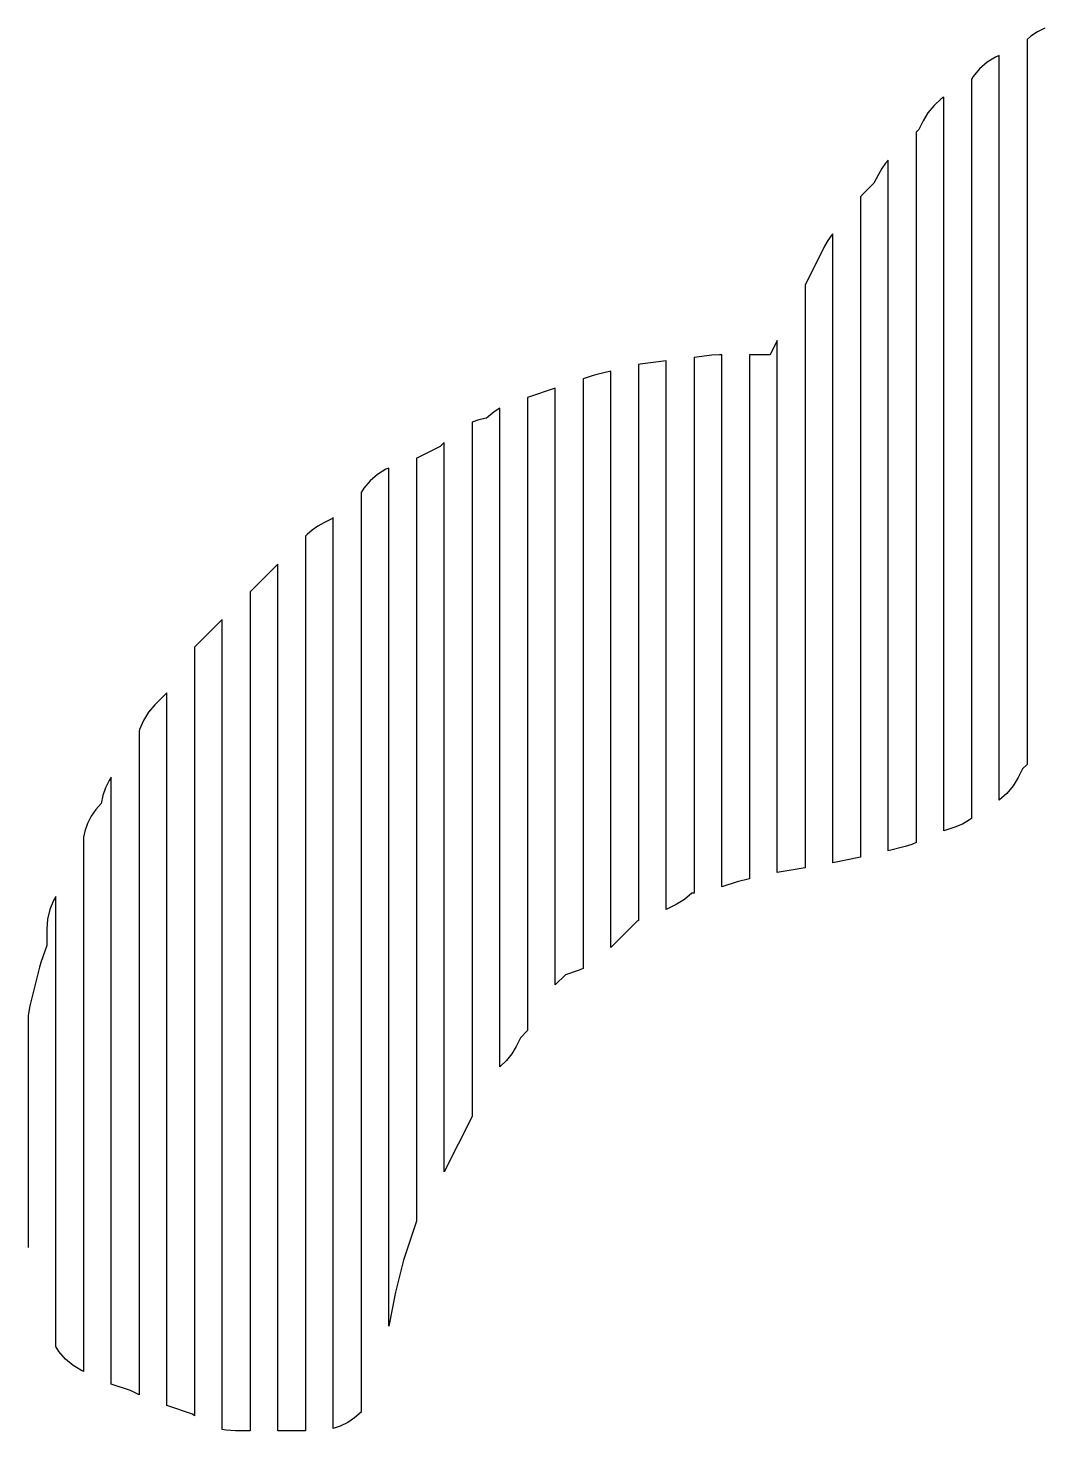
# Model space of a CAD drawing. Header units: metres. Extents: x -6 to 1890, y -8 to 898.
# Drawn here: x 29.6 to 175.6, y 31 to 233.3 of the extents above; entities that cross this region are included whole.
import ezdxf

# ---------------------------------------------------------------- set-up
doc = ezdxf.new("R2010")
doc.units = ezdxf.units.M
doc.layers.add('PASSADAS_COMPLETAS', color=1, linetype='CONTINUOUS')
doc.layers.add('PECAS_2D', color=3, linetype='CONTINUOUS')

msp = doc.modelspace()

# ---------------------------------------------------------------- linework, layer by layer
at = {"layer": 'PASSADAS_COMPLETAS'}
msp.add_lwpolyline([(176.146, 233.302), (175.087, 232.774), (174.11, 232.116), (173.578, 231.648), (173.578, 225.194), (173.578, 223.903), (173.578, 222.613), (173.578, 221.322), (173.578, 220.031), (173.578, 218.741), (173.578, 217.45), (173.578, 216.159), (173.578, 213.578), (173.578, 210.996), (173.578, 208.415), (173.578, 205.834), (173.578, 204.543), (173.578, 203.252), (173.578, 201.961), (173.578, 200.671), (173.578, 199.38), (173.578, 198.089), (173.578, 141.298), (173.578, 140.008), (173.578, 138.717), (173.578, 137.426), (173.578, 136.136), (173.578, 134.845), (173.578, 133.554), (173.578, 132.264), (173.578, 127.101), (172.932, 126.454), (172.299, 125.19), (171.58, 123.992), (170.668, 122.899), (169.578, 121.95), (169.578, 128.419), (169.578, 129.713), (169.578, 131.007), (169.578, 132.301), (169.578, 133.595), (169.578, 134.889), (169.578, 136.183), (169.578, 194.413), (169.578, 195.707), (169.578, 197.001), (169.578, 198.295), (169.578, 199.589), (169.578, 200.883), (169.578, 202.177), (169.578, 204.765), (169.578, 207.353), (169.578, 209.941), (169.578, 211.235), (169.578, 213.823), (169.578, 215.116), (169.578, 217.704), (169.578, 218.998), (169.578, 220.292), (169.578, 221.586), (169.578, 222.88), (169.578, 229.35), (169.031, 229.12), (167.811, 228.361), (166.719, 227.414), (165.796, 226.313), (165.578, 225.951), (165.578, 219.448), (165.578, 218.147), (165.578, 216.846), (165.578, 215.546), (165.578, 214.245), (165.578, 212.944), (165.578, 210.343), (165.578, 209.042), (165.578, 206.441), (165.578, 203.839), (165.578, 201.238), (165.578, 198.637), (165.578, 197.336), (165.578, 196.035), (165.578, 194.734), (165.578, 193.434), (165.578, 192.133), (165.578, 190.832), (165.578, 189.532), (165.578, 131), (165.578, 129.7), (165.578, 128.399), (165.578, 127.098), (165.578, 125.797), (165.578, 124.497), (165.578, 119.294), (165.302, 119.084), (164.261, 118.49), (163.16, 118.041), (161.578, 117.514), (161.578, 121.385), (161.578, 122.676), (161.578, 123.966), (161.578, 125.256), (161.578, 126.547), (161.578, 127.837), (161.578, 129.128), (161.578, 185.905), (161.578, 187.196), (161.578, 188.486), (161.578, 189.776), (161.578, 191.067), (161.578, 192.357), (161.578, 193.648), (161.578, 196.228), (161.578, 198.809), (161.578, 201.39), (161.578, 203.971), (161.578, 206.552), (161.578, 207.842), (161.578, 209.132), (161.578, 210.423), (161.578, 211.713), (161.578, 213.004), (161.578, 214.294), (161.578, 215.584), (161.578, 223.327), (161.199, 223.079), (160.165, 222.15), (159.294, 221.088), (158.606, 219.934), (157.974, 218.67), (157.578, 218.274), (157.578, 211.789), (157.578, 210.492), (157.578, 209.195), (157.578, 207.898), (157.578, 206.601), (157.578, 205.304), (157.578, 204.007), (157.578, 201.414), (157.578, 200.117), (157.578, 197.523), (157.578, 194.929), (157.578, 192.335), (157.578, 191.038), (157.578, 189.741), (157.578, 187.147), (157.578, 185.85), (157.578, 184.553), (157.578, 183.256), (157.578, 181.959), (157.578, 179.366), (157.578, 127.488), (157.578, 126.191), (157.578, 124.894), (157.578, 123.597), (157.578, 122.3), (157.578, 121.003), (157.578, 115.815), (156.976, 115.554), (156.026, 115.261), (153.578, 114.649), (153.578, 118.529), (153.578, 119.823), (153.578, 121.116), (153.578, 122.409), (153.578, 123.703), (153.578, 124.996), (153.578, 174.147), (153.578, 175.44), (153.578, 176.734), (153.578, 178.027), (153.578, 179.321), (153.578, 180.614), (153.578, 181.907), (153.578, 183.201), (153.578, 184.494), (153.578, 187.081), (153.578, 189.668), (153.578, 192.255), (153.578, 194.842), (153.578, 197.429), (153.578, 200.016), (153.578, 201.309), (153.578, 202.602), (153.578, 205.189), (153.578, 206.483), (153.578, 214.243), (153.196, 213.818), (152.625, 213.026), (152.143, 212.178), (151.511, 210.914), (149.97, 209.373), (149.578, 208.937), (149.578, 201.215), (149.578, 199.928), (149.578, 198.641), (149.578, 196.067), (149.578, 193.493), (149.578, 192.206), (149.578, 189.633), (149.578, 188.346), (149.578, 185.772), (149.578, 183.198), (149.578, 180.624), (149.578, 178.05), (149.578, 176.763), (149.578, 175.476), (149.578, 174.189), (149.578, 172.902), (149.578, 171.615), (149.578, 170.328), (149.578, 169.041), (149.578, 166.467), (149.578, 125.285), (149.578, 123.998), (149.578, 122.711), (149.578, 121.424), (149.578, 120.137), (149.578, 118.85), (149.578, 117.563), (149.578, 113.702), (145.578, 112.902), (145.578, 116.791), (145.578, 118.087), (145.578, 119.383), (145.578, 120.679), (145.578, 121.975), (145.578, 123.271), (145.578, 158.266), (145.578, 159.562), (145.578, 160.859), (145.578, 162.155), (145.578, 163.451), (145.578, 164.747), (145.578, 166.043), (145.578, 167.339), (145.578, 168.635), (145.578, 169.931), (145.578, 171.227), (145.578, 173.82), (145.578, 176.412), (145.578, 179.004), (145.578, 181.596), (145.578, 184.189), (145.578, 185.485), (145.578, 188.077), (145.578, 189.373), (145.578, 191.965), (145.578, 193.261), (145.578, 194.558), (145.578, 203.63), (145.441, 203.478), (144.869, 202.685), (144.387, 201.838), (141.578, 196.219), (141.578, 187.168), (141.578, 185.875), (141.578, 184.582), (141.578, 183.289), (141.578, 180.703), (141.578, 178.118), (141.578, 176.825), (141.578, 174.239), (141.578, 171.653), (141.578, 169.067), (141.578, 166.481), (141.578, 165.188), (141.578, 162.602), (141.578, 161.309), (141.578, 160.016), (141.578, 158.723), (141.578, 157.43), (141.578, 122.521), (141.578, 121.228), (141.578, 119.935), (141.578, 118.642), (141.578, 117.349), (141.578, 116.056), (141.578, 112.177), (137.578, 111.51), (137.578, 115.411), (137.578, 116.711), (137.578, 118.011), (137.578, 119.311), (137.578, 120.611), (137.578, 121.912), (137.578, 155.715), (137.578, 157.015), (137.578, 158.316), (137.578, 159.616), (137.578, 160.916), (137.578, 163.516), (137.578, 166.116), (137.578, 168.717), (137.578, 171.317), (137.578, 173.917), (137.578, 176.518), (137.578, 179.118), (137.578, 180.418), (137.578, 188.219), (136.562, 186.186), (133.578, 186.186), (133.578, 179.672), (133.578, 178.369), (133.578, 177.066), (133.578, 175.763), (133.578, 174.46), (133.578, 171.854), (133.578, 169.249), (133.578, 167.946), (133.578, 165.34), (133.578, 162.734), (133.578, 161.431), (133.578, 160.128), (133.578, 158.825), (133.578, 157.523), (133.578, 156.22), (133.578, 121.041), (133.578, 119.739), (133.578, 118.436), (133.578, 117.133), (133.578, 115.83), (133.578, 114.527), (133.578, 110.618), (131.806, 110.175), (129.578, 109.433), (129.578, 113.335), (129.578, 114.636), (129.578, 115.937), (129.578, 117.238), (129.578, 118.539), (129.578, 119.84), (129.578, 121.141), (129.578, 156.265), (129.578, 157.566), (129.578, 158.867), (129.578, 160.168), (129.578, 161.469), (129.578, 164.071), (129.578, 166.673), (129.578, 169.274), (129.578, 171.876), (129.578, 173.177), (129.578, 174.478), (129.578, 175.779), (129.578, 177.08), (129.578, 178.381), (129.578, 179.682), (129.578, 186.186), (129.26, 186.186), (128.131, 186.116), (125.578, 185.797), (125.578, 179.358), (125.578, 178.071), (125.578, 176.783), (125.578, 174.208), (125.578, 171.632), (125.578, 170.345), (125.578, 167.769), (125.578, 165.194), (125.578, 162.619), (125.578, 160.043), (125.578, 158.756), (125.578, 157.468), (125.578, 156.18), (125.578, 154.893), (125.578, 118.838), (125.578, 117.55), (125.578, 116.263), (125.578, 114.975), (125.578, 113.687), (125.578, 112.4), (125.578, 108.537), (125.272, 108.526), (124.193, 107.625), (122.988, 106.902), (121.578, 106.196), (121.578, 111.383), (121.578, 112.68), (121.578, 113.977), (121.578, 115.274), (121.578, 116.57), (121.578, 154.175), (121.578, 155.472), (121.578, 156.769), (121.578, 158.066), (121.578, 159.362), (121.578, 161.956), (121.578, 164.549), (121.578, 167.143), (121.578, 169.736), (121.578, 172.33), (121.578, 173.626), (121.578, 174.923), (121.578, 176.22), (121.578, 177.516), (121.578, 178.813), (121.578, 185.297), (117.79, 184.823), (117.578, 184.784), (117.578, 178.315), (117.578, 177.021), (117.578, 174.434), (117.578, 171.846), (117.578, 169.259), (117.578, 166.671), (117.578, 164.084), (117.578, 161.496), (117.578, 158.909), (117.578, 157.615), (117.578, 156.321), (117.578, 155.027), (117.578, 153.734), (117.578, 114.921), (117.578, 113.627), (117.578, 112.333), (117.578, 111.04), (117.578, 109.746), (117.578, 108.452), (117.578, 104.571), (117.371, 104.502), (113.578, 100.709), (113.578, 105.904), (113.578, 107.203), (113.578, 108.502), (113.578, 109.801), (113.578, 111.1), (113.578, 112.399), (113.578, 113.698), (113.578, 152.665), (113.578, 153.964), (113.578, 155.263), (113.578, 156.561), (113.578, 159.159), (113.578, 161.757), (113.578, 164.355), (113.578, 166.953), (113.578, 168.252), (113.578, 169.551), (113.578, 172.148), (113.578, 174.746), (113.578, 176.045), (113.578, 177.344), (113.578, 183.838), (111.541, 183.329), (110.871, 183.134), (109.578, 182.703), (109.578, 176.26), (109.578, 174.972), (109.578, 173.683), (109.578, 172.395), (109.578, 169.817), (109.578, 167.24), (109.578, 164.663), (109.578, 162.086), (109.578, 159.509), (109.578, 156.932), (109.578, 155.643), (109.578, 154.355), (109.578, 153.066), (109.578, 151.778), (109.578, 150.489), (109.578, 149.2), (109.578, 110.544), (109.578, 109.255), (109.578, 107.966), (109.578, 106.678), (109.578, 105.389), (109.578, 104.101), (109.578, 102.812), (109.578, 97.658), (108.87, 97.36), (107.03, 96.746), (105.578, 95.294), (105.578, 100.433), (105.578, 101.717), (105.578, 103.002), (105.578, 104.287), (105.578, 105.572), (105.578, 106.856), (105.578, 147.967), (105.578, 149.252), (105.578, 150.537), (105.578, 151.821), (105.578, 153.106), (105.578, 154.391), (105.578, 156.96), (105.578, 159.53), (105.578, 162.099), (105.578, 164.668), (105.578, 167.238), (105.578, 169.807), (105.578, 172.377), (105.578, 173.661), (105.578, 174.946), (105.578, 181.37), (101.578, 180.036), (101.578, 173.605), (101.578, 172.319), (101.578, 171.032), (101.578, 168.46), (101.578, 165.887), (101.578, 164.601), (101.578, 162.028), (101.578, 159.456), (101.578, 156.883), (101.578, 154.31), (101.578, 153.024), (101.578, 151.738), (101.578, 150.451), (101.578, 149.165), (101.578, 147.879), (101.578, 146.592), (101.578, 104.144), (101.578, 102.858), (101.578, 101.572), (101.578, 100.285), (101.578, 98.999), (101.578, 97.713), (101.578, 96.426), (101.578, 88.709), (100.545, 87.676), (99.913, 86.412), (99.293, 85.355), (98.528, 84.383), (97.578, 83.479), (97.578, 91.287), (97.578, 92.589), (97.578, 93.89), (97.578, 95.192), (97.578, 96.493), (97.578, 97.795), (97.578, 99.096), (97.578, 100.398), (97.578, 144.647), (97.578, 145.948), (97.578, 147.25), (97.578, 148.551), (97.578, 149.853), (97.578, 152.456), (97.578, 155.059), (97.578, 157.661), (97.578, 160.264), (97.578, 162.867), (97.578, 165.47), (97.578, 166.772), (97.578, 169.375), (97.578, 170.676), (97.578, 171.977), (97.578, 178.485), (96.745, 177.97), (95.671, 177.048), (94.532, 176.812), (93.578, 176.482), (93.578, 169.979), (93.578, 168.678), (93.578, 167.377), (93.578, 164.776), (93.578, 162.174), (93.578, 159.573), (93.578, 156.971), (93.578, 154.37), (93.578, 151.768), (93.578, 149.167), (93.578, 147.866), (93.578, 146.566), (93.578, 145.265), (93.578, 143.964), (93.578, 142.663), (93.578, 141.363), (93.578, 94.537), (93.578, 93.236), (93.578, 91.935), (93.578, 90.634), (93.578, 89.334), (93.578, 88.033), (93.578, 86.732), (93.578, 85.431), (93.578, 76.326), (89.578, 68.326), (89.578, 80.017), (89.578, 81.316), (89.578, 82.615), (89.578, 83.914), (89.578, 85.213), (89.578, 86.512), (89.578, 87.811), (89.578, 89.109), (89.578, 98.202), (89.578, 138.469), (89.578, 139.768), (89.578, 141.067), (89.578, 142.366), (89.578, 143.665), (89.578, 144.964), (89.578, 146.263), (89.578, 148.861), (89.578, 151.459), (89.578, 154.057), (89.578, 156.655), (89.578, 159.252), (89.578, 160.551), (89.578, 163.149), (89.578, 165.747), (89.578, 167.046), (89.578, 168.345), (89.578, 173.541), (88.969, 172.932), (85.698, 171.296), (85.578, 171.256), (85.578, 166.078), (85.578, 164.783), (85.578, 162.194), (85.578, 160.899), (85.578, 158.31), (85.578, 155.721), (85.578, 153.131), (85.578, 150.542), (85.578, 147.953), (85.578, 145.364), (85.578, 142.774), (85.578, 141.48), (85.578, 140.185), (85.578, 138.891), (85.578, 137.596), (85.578, 136.301), (85.578, 83.222), (85.578, 81.927), (85.578, 80.633), (85.578, 79.338), (85.578, 78.043), (85.578, 76.749), (85.578, 75.454), (85.578, 74.159), (85.578, 72.865), (85.578, 71.57), (85.578, 61.213), (83.714, 55.62), (82.558, 50.999), (81.578, 46.097), (81.578, 62.855), (81.578, 64.144), (81.578, 65.434), (81.578, 66.723), (81.578, 68.012), (81.578, 69.301), (81.578, 70.59), (81.578, 71.879), (81.578, 73.168), (81.578, 74.457), (81.578, 75.746), (81.578, 132.465), (81.578, 133.754), (81.578, 135.044), (81.578, 136.333), (81.578, 137.622), (81.578, 138.911), (81.578, 141.489), (81.578, 144.067), (81.578, 146.645), (81.578, 149.223), (81.578, 151.801), (81.578, 154.38), (81.578, 156.958), (81.578, 159.536), (81.578, 162.114), (81.578, 163.403), (81.578, 169.849), (81.158, 169.672), (79.959, 168.935), (78.882, 168.015), (77.965, 166.947), (77.578, 166.322), (77.578, 159.82), (77.578, 158.52), (77.578, 157.22), (77.578, 154.619), (77.578, 152.018), (77.578, 149.417), (77.578, 146.817), (77.578, 144.216), (77.578, 141.615), (77.578, 139.015), (77.578, 136.414), (77.578, 135.114), (77.578, 133.813), (77.578, 132.513), (77.578, 131.213), (77.578, 129.912), (77.578, 128.612), (77.578, 62.294), (77.578, 60.993), (77.578, 59.693), (77.578, 58.393), (77.578, 57.092), (77.578, 55.792), (77.578, 54.492), (77.578, 53.191), (77.578, 51.891), (77.578, 50.591), (77.578, 49.29), (77.578, 33.686), (76.645, 32.86), (75.654, 32.196), (74.575, 31.662), (73.578, 31.325), (73.578, 36.477), (73.578, 37.765), (73.578, 39.053), (73.578, 40.341), (73.578, 41.63), (73.578, 44.206), (73.578, 45.494), (73.578, 46.782), (73.578, 125.356), (73.578, 126.644), (73.578, 127.933), (73.578, 129.221), (73.578, 130.509), (73.578, 131.797), (73.578, 133.085), (73.578, 135.661), (73.578, 138.237), (73.578, 140.814), (73.578, 143.39), (73.578, 145.966), (73.578, 148.542), (73.578, 151.118), (73.578, 152.406), (73.578, 154.983), (73.578, 156.271), (73.578, 162.711), (73.457, 162.591), (72.193, 161.959), (71.346, 161.477), (70.553, 160.905), (69.828, 160.254), (69.578, 160.004), (69.578, 153.552), (69.578, 152.262), (69.578, 149.681), (69.578, 147.1), (69.578, 144.52), (69.578, 141.939), (69.578, 139.358), (69.578, 136.778), (69.578, 134.197), (69.578, 131.616), (69.578, 129.036), (69.578, 127.745), (69.578, 126.455), (69.578, 125.165), (69.578, 123.874), (69.578, 122.584), (69.578, 121.294), (69.578, 120.003), (69.578, 41.292), (69.578, 40.002), (69.578, 38.712), (69.578, 37.421), (69.578, 36.131), (69.578, 34.841), (69.578, 30.97), (65.578, 30.97), (65.578, 34.837), (65.578, 36.126), (65.578, 37.415), (65.578, 38.704), (65.578, 39.993), (65.578, 42.571), (65.578, 114.755), (65.578, 116.044), (65.578, 117.333), (65.578, 118.623), (65.578, 119.912), (65.578, 122.49), (65.578, 123.779), (65.578, 126.357), (65.578, 128.935), (65.578, 131.513), (65.578, 134.091), (65.578, 136.669), (65.578, 139.247), (65.578, 141.825), (65.578, 144.403), (65.578, 146.981), (65.578, 148.27), (65.578, 149.559), (65.578, 156.004), (61.578, 152.004), (61.578, 145.566), (61.578, 144.278), (61.578, 141.703), (61.578, 139.128), (61.578, 136.553), (61.578, 133.978), (61.578, 131.402), (61.578, 128.827), (61.578, 126.252), (61.578, 123.677), (61.578, 121.102), (61.578, 118.526), (61.578, 117.239), (61.578, 115.951), (61.578, 114.664), (61.578, 113.376), (61.578, 112.088), (61.578, 110.801), (61.578, 109.513), (61.578, 41.27), (61.578, 39.983), (61.578, 38.695), (61.578, 37.408), (61.578, 36.12), (61.578, 34.832), (61.578, 30.97), (59.459, 30.97), (58.116, 31.069), (57.578, 31.191), (57.578, 35.085), (57.578, 36.383), (57.578, 37.681), (57.578, 38.979), (57.578, 40.277), (57.578, 41.575), (57.578, 102.577), (57.578, 103.875), (57.578, 105.173), (57.578, 106.471), (57.578, 107.768), (57.578, 109.066), (57.578, 110.364), (57.578, 111.662), (57.578, 112.96), (57.578, 116.854), (57.578, 119.45), (57.578, 122.046), (57.578, 124.641), (57.578, 127.237), (57.578, 129.833), (57.578, 132.429), (57.578, 135.025), (57.578, 137.621), (57.578, 138.919), (57.578, 140.216), (57.578, 148.004), (53.578, 144.004), (53.578, 134.981), (53.578, 133.692), (53.578, 131.114), (53.578, 128.536), (53.578, 125.958), (53.578, 123.38), (53.578, 120.802), (53.578, 118.224), (53.578, 115.647), (53.578, 111.78), (53.578, 107.913), (53.578, 106.624), (53.578, 105.335), (53.578, 104.046), (53.578, 102.757), (53.578, 101.468), (53.578, 100.179), (53.578, 98.89), (53.578, 96.312), (53.578, 95.023), (53.578, 43.464), (53.578, 42.175), (53.578, 40.886), (53.578, 39.597), (53.578, 38.308), (53.578, 37.019), (53.578, 35.73), (53.578, 33.152), (53.263, 33.404), (49.578, 34.633), (49.578, 37.235), (49.578, 38.536), (49.578, 39.837), (49.578, 41.138), (49.578, 42.439), (49.578, 43.74), (49.578, 45.041), (49.578, 86.676), (49.578, 87.977), (49.578, 89.278), (49.578, 90.579), (49.578, 91.881), (49.578, 93.182), (49.578, 94.483), (49.578, 95.784), (49.578, 97.085), (49.578, 98.386), (49.578, 99.687), (49.578, 100.988), (49.578, 103.59), (49.578, 107.494), (49.578, 110.096), (49.578, 112.698), (49.578, 115.3), (49.578, 117.902), (49.578, 120.505), (49.578, 123.107), (49.578, 125.709), (49.578, 127.01), (49.578, 128.311), (49.578, 137.419), (47.854, 135.694), (46.941, 134.629), (46.2, 133.429), (45.655, 132.137), (45.578, 131.906), (45.578, 121.558), (45.578, 120.264), (45.578, 117.677), (45.578, 115.091), (45.578, 112.504), (45.578, 111.21), (45.578, 108.623), (45.578, 106.036), (45.578, 103.449), (45.578, 100.862), (45.578, 98.276), (45.578, 94.395), (45.578, 91.808), (45.578, 89.221), (45.578, 87.928), (45.578, 86.634), (45.578, 85.341), (45.578, 84.048), (45.578, 82.754), (45.578, 81.461), (45.578, 80.167), (45.578, 78.874), (45.578, 77.58), (45.578, 76.287), (45.578, 45.244), (45.578, 43.95), (45.578, 42.657), (45.578, 41.363), (45.578, 40.07), (45.578, 38.776), (45.578, 36.189), (44.334, 36.811), (41.578, 37.73), (41.578, 41.592), (41.578, 42.88), (41.578, 44.167), (41.578, 45.454), (41.578, 46.742), (41.578, 48.029), (41.578, 59.616), (41.578, 60.903), (41.578, 66.053), (41.578, 67.34), (41.578, 68.627), (41.578, 71.202), (41.578, 72.49), (41.578, 73.777), (41.578, 75.064), (41.578, 76.352), (41.578, 77.639), (41.578, 78.926), (41.578, 81.501), (41.578, 84.076), (41.578, 86.651), (41.578, 89.226), (41.578, 91.8), (41.578, 94.375), (41.578, 96.95), (41.578, 99.525), (41.578, 102.099), (41.578, 104.674), (41.578, 107.249), (41.578, 109.824), (41.578, 112.399), (41.578, 113.686), (41.578, 125.272), (41.257, 124.796), (40.729, 123.737), (40.343, 122.624), (40.098, 121.476), (39.33, 120.602), (38.672, 119.625), (38.143, 118.567), (37.758, 117.454), (37.578, 116.584), (37.578, 103.744), (37.578, 102.46), (37.578, 99.892), (37.578, 97.324), (37.578, 94.756), (37.578, 92.188), (37.578, 89.62), (37.578, 85.768), (37.578, 83.2), (37.578, 80.632), (37.578, 78.064), (37.578, 75.495), (37.578, 72.927), (37.578, 70.359), (37.578, 67.791), (37.578, 66.507), (37.578, 63.939), (37.578, 62.655), (37.578, 61.371), (37.578, 60.087), (37.578, 54.951), (37.578, 53.667), (37.578, 52.383), (37.578, 51.099), (37.578, 49.815), (37.578, 48.531), (37.578, 47.247), (37.578, 45.963), (37.578, 44.679), (37.578, 43.395), (37.578, 39.543), (37.292, 39.686), (36.084, 40.412), (34.983, 41.336), (34.036, 42.428), (33.578, 43.164), (33.578, 60.039), (33.578, 61.337), (33.578, 62.635), (33.578, 63.933), (33.578, 65.232), (33.578, 66.53), (33.578, 67.828), (33.578, 69.126), (33.578, 70.424), (33.578, 73.02), (33.578, 75.616), (33.578, 76.914), (33.578, 79.51), (33.578, 82.106), (33.578, 83.404), (33.578, 86.001), (33.578, 88.597), (33.578, 89.895), (33.578, 108.068), (33.227, 107.485), (32.691, 106.168), (32.368, 104.792), (32.262, 103.407), (32.262, 101.006), (31.437, 98.529), (31.241, 97.859), (29.854, 92.266), (29.578, 90.888), (29.578, 57.442)], dxfattribs=at)
at = {"layer": 'PECAS_2D'}
msp.add_lwpolyline([(176.146, 233.302), (175.087, 232.774), (174.11, 232.116), (173.578, 231.648), (173.578, 225.194), (173.578, 223.903), (173.578, 222.613), (173.578, 221.322), (173.578, 220.031), (173.578, 218.741), (173.578, 217.45), (173.578, 216.159), (173.578, 213.578), (173.578, 210.996), (173.578, 208.415), (173.578, 205.834), (173.578, 204.543), (173.578, 203.252), (173.578, 201.961), (173.578, 200.671), (173.578, 199.38), (173.578, 198.089), (173.578, 141.298), (173.578, 140.008), (173.578, 138.717), (173.578, 137.426), (173.578, 136.136), (173.578, 134.845), (173.578, 133.554), (173.578, 132.264), (173.578, 127.101), (172.932, 126.454), (172.299, 125.19), (171.58, 123.992), (170.668, 122.899), (169.578, 121.95), (169.578, 128.419), (169.578, 129.713), (169.578, 131.007), (169.578, 132.301), (169.578, 133.595), (169.578, 134.889), (169.578, 136.183), (169.578, 194.413), (169.578, 195.707), (169.578, 197.001), (169.578, 198.295), (169.578, 199.589), (169.578, 200.883), (169.578, 202.177), (169.578, 204.765), (169.578, 207.353), (169.578, 209.941), (169.578, 211.235), (169.578, 213.823), (169.578, 215.116), (169.578, 217.704), (169.578, 218.998), (169.578, 220.292), (169.578, 221.586), (169.578, 222.88), (169.578, 229.35), (169.031, 229.12), (167.811, 228.361), (166.719, 227.414), (165.796, 226.313), (165.578, 225.951), (165.578, 219.448), (165.578, 218.147), (165.578, 216.846), (165.578, 215.546), (165.578, 214.245), (165.578, 212.944), (165.578, 210.343), (165.578, 209.042), (165.578, 206.441), (165.578, 203.839), (165.578, 201.238), (165.578, 198.637), (165.578, 197.336), (165.578, 196.035), (165.578, 194.734), (165.578, 193.434), (165.578, 192.133), (165.578, 190.832), (165.578, 189.532), (165.578, 131), (165.578, 129.7), (165.578, 128.399), (165.578, 127.098), (165.578, 125.797), (165.578, 124.497), (165.578, 119.294), (165.302, 119.084), (164.261, 118.49), (163.16, 118.041), (161.578, 117.514), (161.578, 121.385), (161.578, 122.676), (161.578, 123.966), (161.578, 125.256), (161.578, 126.547), (161.578, 127.837), (161.578, 129.128), (161.578, 185.905), (161.578, 187.196), (161.578, 188.486), (161.578, 189.776), (161.578, 191.067), (161.578, 192.357), (161.578, 193.648), (161.578, 196.228), (161.578, 198.809), (161.578, 201.39), (161.578, 203.971), (161.578, 206.552), (161.578, 207.842), (161.578, 209.132), (161.578, 210.423), (161.578, 211.713), (161.578, 213.004), (161.578, 214.294), (161.578, 215.584), (161.578, 223.327), (161.199, 223.079), (160.165, 222.15), (159.294, 221.088), (158.606, 219.934), (157.974, 218.67), (157.578, 218.274), (157.578, 211.789), (157.578, 210.492), (157.578, 209.195), (157.578, 207.898), (157.578, 206.601), (157.578, 205.304), (157.578, 204.007), (157.578, 201.414), (157.578, 200.117), (157.578, 197.523), (157.578, 194.929), (157.578, 192.335), (157.578, 191.038), (157.578, 189.741), (157.578, 187.147), (157.578, 185.85), (157.578, 184.553), (157.578, 183.256), (157.578, 181.959), (157.578, 179.366), (157.578, 127.488), (157.578, 126.191), (157.578, 124.894), (157.578, 123.597), (157.578, 122.3), (157.578, 121.003), (157.578, 115.815), (156.976, 115.554), (156.026, 115.261), (153.578, 114.649), (153.578, 118.529), (153.578, 119.823), (153.578, 121.116), (153.578, 122.409), (153.578, 123.703), (153.578, 124.996), (153.578, 174.147), (153.578, 175.44), (153.578, 176.734), (153.578, 178.027), (153.578, 179.321), (153.578, 180.614), (153.578, 181.907), (153.578, 183.201), (153.578, 184.494), (153.578, 187.081), (153.578, 189.668), (153.578, 192.255), (153.578, 194.842), (153.578, 197.429), (153.578, 200.016), (153.578, 201.309), (153.578, 202.602), (153.578, 205.189), (153.578, 206.483), (153.578, 214.243), (153.196, 213.818), (152.625, 213.026), (152.143, 212.178), (151.511, 210.914), (149.97, 209.373), (149.578, 208.937), (149.578, 201.215), (149.578, 199.928), (149.578, 198.641), (149.578, 196.067), (149.578, 193.493), (149.578, 192.206), (149.578, 189.633), (149.578, 188.346), (149.578, 185.772), (149.578, 183.198), (149.578, 180.624), (149.578, 178.05), (149.578, 176.763), (149.578, 175.476), (149.578, 174.189), (149.578, 172.902), (149.578, 171.615), (149.578, 170.328), (149.578, 169.041), (149.578, 166.467), (149.578, 125.285), (149.578, 123.998), (149.578, 122.711), (149.578, 121.424), (149.578, 120.137), (149.578, 118.85), (149.578, 117.563), (149.578, 113.702), (145.578, 112.902), (145.578, 116.791), (145.578, 118.087), (145.578, 119.383), (145.578, 120.679), (145.578, 121.975), (145.578, 123.271), (145.578, 158.266), (145.578, 159.562), (145.578, 160.859), (145.578, 162.155), (145.578, 163.451), (145.578, 164.747), (145.578, 166.043), (145.578, 167.339), (145.578, 168.635), (145.578, 169.931), (145.578, 171.227), (145.578, 173.82), (145.578, 176.412), (145.578, 179.004), (145.578, 181.596), (145.578, 184.189), (145.578, 185.485), (145.578, 188.077), (145.578, 189.373), (145.578, 191.965), (145.578, 193.261), (145.578, 194.558), (145.578, 203.63), (145.441, 203.478), (144.869, 202.685), (144.387, 201.838), (141.578, 196.219), (141.578, 187.168), (141.578, 185.875), (141.578, 184.582), (141.578, 183.289), (141.578, 180.703), (141.578, 178.118), (141.578, 176.825), (141.578, 174.239), (141.578, 171.653), (141.578, 169.067), (141.578, 166.481), (141.578, 165.188), (141.578, 162.602), (141.578, 161.309), (141.578, 160.016), (141.578, 158.723), (141.578, 157.43), (141.578, 122.521), (141.578, 121.228), (141.578, 119.935), (141.578, 118.642), (141.578, 117.349), (141.578, 116.056), (141.578, 112.177), (137.578, 111.51), (137.578, 115.411), (137.578, 116.711), (137.578, 118.011), (137.578, 119.311), (137.578, 120.611), (137.578, 121.912), (137.578, 155.715), (137.578, 157.015), (137.578, 158.316), (137.578, 159.616), (137.578, 160.916), (137.578, 163.516), (137.578, 166.116), (137.578, 168.717), (137.578, 171.317), (137.578, 173.917), (137.578, 176.518), (137.578, 179.118), (137.578, 180.418), (137.578, 188.219), (136.562, 186.186), (133.578, 186.186), (133.578, 179.672), (133.578, 178.369), (133.578, 177.066), (133.578, 175.763), (133.578, 174.46), (133.578, 171.854), (133.578, 169.249), (133.578, 167.946), (133.578, 165.34), (133.578, 162.734), (133.578, 161.431), (133.578, 160.128), (133.578, 158.825), (133.578, 157.523), (133.578, 156.22), (133.578, 121.041), (133.578, 119.739), (133.578, 118.436), (133.578, 117.133), (133.578, 115.83), (133.578, 114.527), (133.578, 110.618), (131.806, 110.175), (129.578, 109.433), (129.578, 113.335), (129.578, 114.636), (129.578, 115.937), (129.578, 117.238), (129.578, 118.539), (129.578, 119.84), (129.578, 121.141), (129.578, 156.265), (129.578, 157.566), (129.578, 158.867), (129.578, 160.168), (129.578, 161.469), (129.578, 164.071), (129.578, 166.673), (129.578, 169.274), (129.578, 171.876), (129.578, 173.177), (129.578, 174.478), (129.578, 175.779), (129.578, 177.08), (129.578, 178.381), (129.578, 179.682), (129.578, 186.186), (129.26, 186.186), (128.131, 186.116), (125.578, 185.797), (125.578, 179.358), (125.578, 178.071), (125.578, 176.783), (125.578, 174.208), (125.578, 171.632), (125.578, 170.345), (125.578, 167.769), (125.578, 165.194), (125.578, 162.619), (125.578, 160.043), (125.578, 158.756), (125.578, 157.468), (125.578, 156.18), (125.578, 154.893), (125.578, 118.838), (125.578, 117.55), (125.578, 116.263), (125.578, 114.975), (125.578, 113.687), (125.578, 112.4), (125.578, 108.537), (125.272, 108.526), (124.193, 107.625), (122.988, 106.902), (121.578, 106.196), (121.578, 111.383), (121.578, 112.68), (121.578, 113.977), (121.578, 115.274), (121.578, 116.57), (121.578, 154.175), (121.578, 155.472), (121.578, 156.769), (121.578, 158.066), (121.578, 159.362), (121.578, 161.956), (121.578, 164.549), (121.578, 167.143), (121.578, 169.736), (121.578, 172.33), (121.578, 173.626), (121.578, 174.923), (121.578, 176.22), (121.578, 177.516), (121.578, 178.813), (121.578, 185.297), (117.79, 184.823), (117.578, 184.784), (117.578, 178.315), (117.578, 177.021), (117.578, 174.434), (117.578, 171.846), (117.578, 169.259), (117.578, 166.671), (117.578, 164.084), (117.578, 161.496), (117.578, 158.909), (117.578, 157.615), (117.578, 156.321), (117.578, 155.027), (117.578, 153.734), (117.578, 114.921), (117.578, 113.627), (117.578, 112.333), (117.578, 111.04), (117.578, 109.746), (117.578, 108.452), (117.578, 104.571), (117.371, 104.502), (113.578, 100.709), (113.578, 105.904), (113.578, 107.203), (113.578, 108.502), (113.578, 109.801), (113.578, 111.1), (113.578, 112.399), (113.578, 113.698), (113.578, 152.665), (113.578, 153.964), (113.578, 155.263), (113.578, 156.561), (113.578, 159.159), (113.578, 161.757), (113.578, 164.355), (113.578, 166.953), (113.578, 168.252), (113.578, 169.551), (113.578, 172.148), (113.578, 174.746), (113.578, 176.045), (113.578, 177.344), (113.578, 183.838), (111.541, 183.329), (110.871, 183.134), (109.578, 182.703), (109.578, 176.26), (109.578, 174.972), (109.578, 173.683), (109.578, 172.395), (109.578, 169.817), (109.578, 167.24), (109.578, 164.663), (109.578, 162.086), (109.578, 159.509), (109.578, 156.932), (109.578, 155.643), (109.578, 154.355), (109.578, 153.066), (109.578, 151.778), (109.578, 150.489), (109.578, 149.2), (109.578, 110.544), (109.578, 109.255), (109.578, 107.966), (109.578, 106.678), (109.578, 105.389), (109.578, 104.101), (109.578, 102.812), (109.578, 97.658), (108.87, 97.36), (107.03, 96.746), (105.578, 95.294), (105.578, 100.433), (105.578, 101.717), (105.578, 103.002), (105.578, 104.287), (105.578, 105.572), (105.578, 106.856), (105.578, 147.967), (105.578, 149.252), (105.578, 150.537), (105.578, 151.821), (105.578, 153.106), (105.578, 154.391), (105.578, 156.96), (105.578, 159.53), (105.578, 162.099), (105.578, 164.668), (105.578, 167.238), (105.578, 169.807), (105.578, 172.377), (105.578, 173.661), (105.578, 174.946), (105.578, 181.37), (101.578, 180.036), (101.578, 173.605), (101.578, 172.319), (101.578, 171.032), (101.578, 168.46), (101.578, 165.887), (101.578, 164.601), (101.578, 162.028), (101.578, 159.456), (101.578, 156.883), (101.578, 154.31), (101.578, 153.024), (101.578, 151.738), (101.578, 150.451), (101.578, 149.165), (101.578, 147.879), (101.578, 146.592), (101.578, 104.144), (101.578, 102.858), (101.578, 101.572), (101.578, 100.285), (101.578, 98.999), (101.578, 97.713), (101.578, 96.426), (101.578, 88.709), (100.545, 87.676), (99.913, 86.412), (99.293, 85.355), (98.528, 84.383), (97.578, 83.479), (97.578, 91.287), (97.578, 92.589), (97.578, 93.89), (97.578, 95.192), (97.578, 96.493), (97.578, 97.795), (97.578, 99.096), (97.578, 100.398), (97.578, 144.647), (97.578, 145.948), (97.578, 147.25), (97.578, 148.551), (97.578, 149.853), (97.578, 152.456), (97.578, 155.059), (97.578, 157.661), (97.578, 160.264), (97.578, 162.867), (97.578, 165.47), (97.578, 166.772), (97.578, 169.375), (97.578, 170.676), (97.578, 171.977), (97.578, 178.485), (96.745, 177.97), (95.671, 177.048), (94.532, 176.812), (93.578, 176.482), (93.578, 169.979), (93.578, 168.678), (93.578, 167.377), (93.578, 164.776), (93.578, 162.174), (93.578, 159.573), (93.578, 156.971), (93.578, 154.37), (93.578, 151.768), (93.578, 149.167), (93.578, 147.866), (93.578, 146.566), (93.578, 145.265), (93.578, 143.964), (93.578, 142.663), (93.578, 141.363), (93.578, 94.537), (93.578, 93.236), (93.578, 91.935), (93.578, 90.634), (93.578, 89.334), (93.578, 88.033), (93.578, 86.732), (93.578, 85.431), (93.578, 76.326), (89.578, 68.326), (89.578, 80.017), (89.578, 81.316), (89.578, 82.615), (89.578, 83.914), (89.578, 85.213), (89.578, 86.512), (89.578, 87.811), (89.578, 89.109), (89.578, 98.202), (89.578, 138.469), (89.578, 139.768), (89.578, 141.067), (89.578, 142.366), (89.578, 143.665), (89.578, 144.964), (89.578, 146.263), (89.578, 148.861), (89.578, 151.459), (89.578, 154.057), (89.578, 156.655), (89.578, 159.252), (89.578, 160.551), (89.578, 163.149), (89.578, 165.747), (89.578, 167.046), (89.578, 168.345), (89.578, 173.541), (88.969, 172.932), (85.698, 171.296), (85.578, 171.256), (85.578, 166.078), (85.578, 164.783), (85.578, 162.194), (85.578, 160.899), (85.578, 158.31), (85.578, 155.721), (85.578, 153.131), (85.578, 150.542), (85.578, 147.953), (85.578, 145.364), (85.578, 142.774), (85.578, 141.48), (85.578, 140.185), (85.578, 138.891), (85.578, 137.596), (85.578, 136.301), (85.578, 83.222), (85.578, 81.927), (85.578, 80.633), (85.578, 79.338), (85.578, 78.043), (85.578, 76.749), (85.578, 75.454), (85.578, 74.159), (85.578, 72.865), (85.578, 71.57), (85.578, 61.213), (83.714, 55.62), (82.558, 50.999), (81.578, 46.097), (81.578, 62.855), (81.578, 64.144), (81.578, 65.434), (81.578, 66.723), (81.578, 68.012), (81.578, 69.301), (81.578, 70.59), (81.578, 71.879), (81.578, 73.168), (81.578, 74.457), (81.578, 75.746), (81.578, 132.465), (81.578, 133.754), (81.578, 135.044), (81.578, 136.333), (81.578, 137.622), (81.578, 138.911), (81.578, 141.489), (81.578, 144.067), (81.578, 146.645), (81.578, 149.223), (81.578, 151.801), (81.578, 154.38), (81.578, 156.958), (81.578, 159.536), (81.578, 162.114), (81.578, 163.403), (81.578, 169.849), (81.158, 169.672), (79.959, 168.935), (78.882, 168.015), (77.965, 166.947), (77.578, 166.322), (77.578, 159.82), (77.578, 158.52), (77.578, 157.22), (77.578, 154.619), (77.578, 152.018), (77.578, 149.417), (77.578, 146.817), (77.578, 144.216), (77.578, 141.615), (77.578, 139.015), (77.578, 136.414), (77.578, 135.114), (77.578, 133.813), (77.578, 132.513), (77.578, 131.213), (77.578, 129.912), (77.578, 128.612), (77.578, 62.294), (77.578, 60.993), (77.578, 59.693), (77.578, 58.393), (77.578, 57.092), (77.578, 55.792), (77.578, 54.492), (77.578, 53.191), (77.578, 51.891), (77.578, 50.591), (77.578, 49.29), (77.578, 33.686), (76.645, 32.86), (75.654, 32.196), (74.575, 31.662), (73.578, 31.325), (73.578, 36.477), (73.578, 37.765), (73.578, 39.053), (73.578, 40.341), (73.578, 41.63), (73.578, 44.206), (73.578, 45.494), (73.578, 46.782), (73.578, 125.356), (73.578, 126.644), (73.578, 127.933), (73.578, 129.221), (73.578, 130.509), (73.578, 131.797), (73.578, 133.085), (73.578, 135.661), (73.578, 138.237), (73.578, 140.814), (73.578, 143.39), (73.578, 145.966), (73.578, 148.542), (73.578, 151.118), (73.578, 152.406), (73.578, 154.983), (73.578, 156.271), (73.578, 162.711), (73.457, 162.591), (72.193, 161.959), (71.346, 161.477), (70.553, 160.905), (69.828, 160.254), (69.578, 160.004), (69.578, 153.552), (69.578, 152.262), (69.578, 149.681), (69.578, 147.1), (69.578, 144.52), (69.578, 141.939), (69.578, 139.358), (69.578, 136.778), (69.578, 134.197), (69.578, 131.616), (69.578, 129.036), (69.578, 127.745), (69.578, 126.455), (69.578, 125.165), (69.578, 123.874), (69.578, 122.584), (69.578, 121.294), (69.578, 120.003), (69.578, 41.292), (69.578, 40.002), (69.578, 38.712), (69.578, 37.421), (69.578, 36.131), (69.578, 34.841), (69.578, 30.97), (65.578, 30.97), (65.578, 34.837), (65.578, 36.126), (65.578, 37.415), (65.578, 38.704), (65.578, 39.993), (65.578, 42.571), (65.578, 114.755), (65.578, 116.044), (65.578, 117.333), (65.578, 118.623), (65.578, 119.912), (65.578, 122.49), (65.578, 123.779), (65.578, 126.357), (65.578, 128.935), (65.578, 131.513), (65.578, 134.091), (65.578, 136.669), (65.578, 139.247), (65.578, 141.825), (65.578, 144.403), (65.578, 146.981), (65.578, 148.27), (65.578, 149.559), (65.578, 156.004), (61.578, 152.004), (61.578, 145.566), (61.578, 144.278), (61.578, 141.703), (61.578, 139.128), (61.578, 136.553), (61.578, 133.978), (61.578, 131.402), (61.578, 128.827), (61.578, 126.252), (61.578, 123.677), (61.578, 121.102), (61.578, 118.526), (61.578, 117.239), (61.578, 115.951), (61.578, 114.664), (61.578, 113.376), (61.578, 112.088), (61.578, 110.801), (61.578, 109.513), (61.578, 41.27), (61.578, 39.983), (61.578, 38.695), (61.578, 37.408), (61.578, 36.12), (61.578, 34.832), (61.578, 30.97), (59.459, 30.97), (58.116, 31.069), (57.578, 31.191), (57.578, 35.085), (57.578, 36.383), (57.578, 37.681), (57.578, 38.979), (57.578, 40.277), (57.578, 41.575), (57.578, 102.577), (57.578, 103.875), (57.578, 105.173), (57.578, 106.471), (57.578, 107.768), (57.578, 109.066), (57.578, 110.364), (57.578, 111.662), (57.578, 112.96), (57.578, 116.854), (57.578, 119.45), (57.578, 122.046), (57.578, 124.641), (57.578, 127.237), (57.578, 129.833), (57.578, 132.429), (57.578, 135.025), (57.578, 137.621), (57.578, 138.919), (57.578, 140.216), (57.578, 148.004), (53.578, 144.004), (53.578, 134.981), (53.578, 133.692), (53.578, 131.114), (53.578, 128.536), (53.578, 125.958), (53.578, 123.38), (53.578, 120.802), (53.578, 118.224), (53.578, 115.647), (53.578, 111.78), (53.578, 107.913), (53.578, 106.624), (53.578, 105.335), (53.578, 104.046), (53.578, 102.757), (53.578, 101.468), (53.578, 100.179), (53.578, 98.89), (53.578, 96.312), (53.578, 95.023), (53.578, 43.464), (53.578, 42.175), (53.578, 40.886), (53.578, 39.597), (53.578, 38.308), (53.578, 37.019), (53.578, 35.73), (53.578, 33.152), (53.263, 33.404), (49.578, 34.633), (49.578, 37.235), (49.578, 38.536), (49.578, 39.837), (49.578, 41.138), (49.578, 42.439), (49.578, 43.74), (49.578, 45.041), (49.578, 86.676), (49.578, 87.977), (49.578, 89.278), (49.578, 90.579), (49.578, 91.881), (49.578, 93.182), (49.578, 94.483), (49.578, 95.784), (49.578, 97.085), (49.578, 98.386), (49.578, 99.687), (49.578, 100.988), (49.578, 103.59), (49.578, 107.494), (49.578, 110.096), (49.578, 112.698), (49.578, 115.3), (49.578, 117.902), (49.578, 120.505), (49.578, 123.107), (49.578, 125.709), (49.578, 127.01), (49.578, 128.311), (49.578, 137.419), (47.854, 135.694), (46.941, 134.629), (46.2, 133.429), (45.655, 132.137), (45.578, 131.906), (45.578, 121.558), (45.578, 120.264), (45.578, 117.677), (45.578, 115.091), (45.578, 112.504), (45.578, 111.21), (45.578, 108.623), (45.578, 106.036), (45.578, 103.449), (45.578, 100.862), (45.578, 98.276), (45.578, 94.395), (45.578, 91.808), (45.578, 89.221), (45.578, 87.928), (45.578, 86.634), (45.578, 85.341), (45.578, 84.048), (45.578, 82.754), (45.578, 81.461), (45.578, 80.167), (45.578, 78.874), (45.578, 77.58), (45.578, 76.287), (45.578, 45.244), (45.578, 43.95), (45.578, 42.657), (45.578, 41.363), (45.578, 40.07), (45.578, 38.776), (45.578, 36.189), (44.334, 36.811), (41.578, 37.73), (41.578, 41.592), (41.578, 42.88), (41.578, 44.167), (41.578, 45.454), (41.578, 46.742), (41.578, 48.029), (41.578, 59.616), (41.578, 60.903), (41.578, 66.053), (41.578, 67.34), (41.578, 68.627), (41.578, 71.202), (41.578, 72.49), (41.578, 73.777), (41.578, 75.064), (41.578, 76.352), (41.578, 77.639), (41.578, 78.926), (41.578, 81.501), (41.578, 84.076), (41.578, 86.651), (41.578, 89.226), (41.578, 91.8), (41.578, 94.375), (41.578, 96.95), (41.578, 99.525), (41.578, 102.099), (41.578, 104.674), (41.578, 107.249), (41.578, 109.824), (41.578, 112.399), (41.578, 113.686), (41.578, 125.272), (41.257, 124.796), (40.729, 123.737), (40.343, 122.624), (40.098, 121.476), (39.33, 120.602), (38.672, 119.625), (38.143, 118.567), (37.758, 117.454), (37.578, 116.584), (37.578, 103.744), (37.578, 102.46), (37.578, 99.892), (37.578, 97.324), (37.578, 94.756), (37.578, 92.188), (37.578, 89.62), (37.578, 85.768), (37.578, 83.2), (37.578, 80.632), (37.578, 78.064), (37.578, 75.495), (37.578, 72.927), (37.578, 70.359), (37.578, 67.791), (37.578, 66.507), (37.578, 63.939), (37.578, 62.655), (37.578, 61.371), (37.578, 60.087), (37.578, 54.951), (37.578, 53.667), (37.578, 52.383), (37.578, 51.099), (37.578, 49.815), (37.578, 48.531), (37.578, 47.247), (37.578, 45.963), (37.578, 44.679), (37.578, 43.395), (37.578, 39.543), (37.292, 39.686), (36.084, 40.412), (34.983, 41.336), (34.036, 42.428), (33.578, 43.164), (33.578, 60.039), (33.578, 61.337), (33.578, 62.635), (33.578, 63.933), (33.578, 65.232), (33.578, 66.53), (33.578, 67.828), (33.578, 69.126), (33.578, 70.424), (33.578, 73.02), (33.578, 75.616), (33.578, 76.914), (33.578, 79.51), (33.578, 82.106), (33.578, 83.404), (33.578, 86.001), (33.578, 88.597), (33.578, 89.895), (33.578, 108.068), (33.227, 107.485), (32.691, 106.168), (32.368, 104.792), (32.262, 103.407), (32.262, 101.006), (31.437, 98.529), (31.241, 97.859), (29.854, 92.266), (29.578, 90.888), (29.578, 57.442)], dxfattribs=at)

doc.saveas('drawing.dxf')
